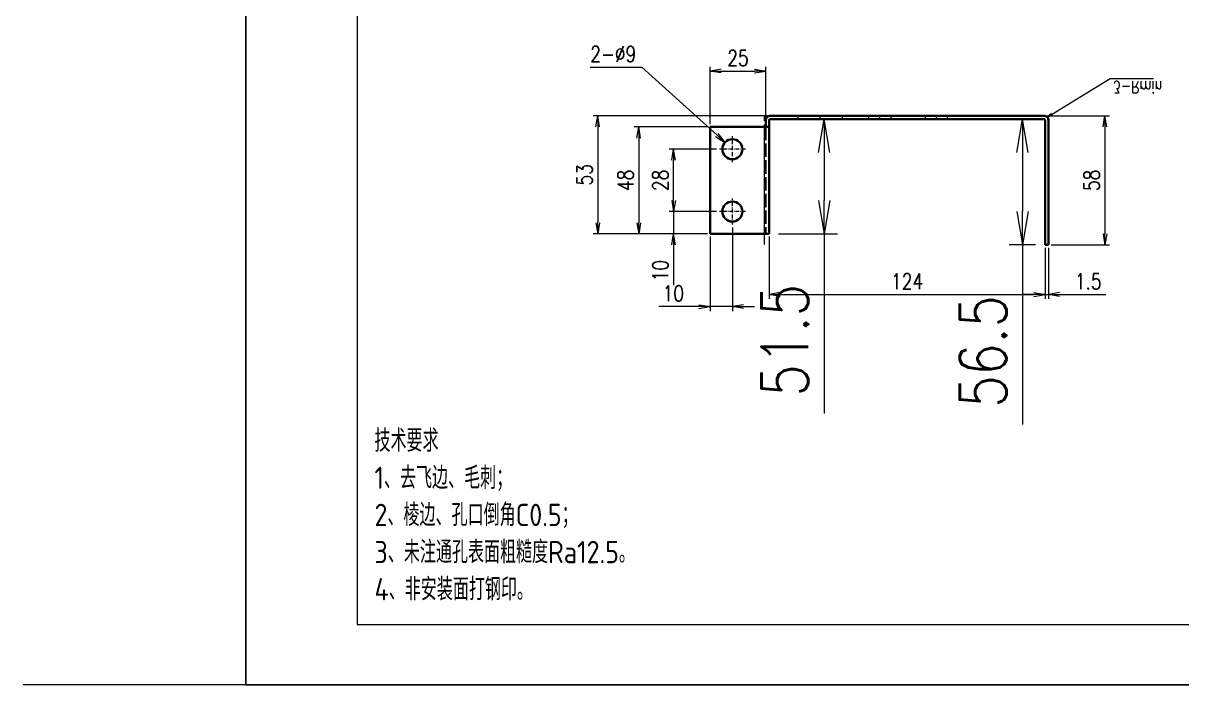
# Model space of a CAD drawing. Header units: millimetres. Extents: x 1333 to 209312, y -42879 to 359.
# Drawn here: x 140800 to 141320, y -1081 to -784 of the extents above; entities that cross this region are included whole.
import ezdxf

# ---------------------------------------------------------------- set-up
doc = ezdxf.new("R2010")
doc.units = ezdxf.units.MM
doc.header["$LTSCALE"] = 0.5
for name, pattern in [('AM_ISO02W050x2', [3.75, 3, -0.75]), ('AM_ISO08W050x2', [9, 6, -0.75, 1.5, -0.75]), ('DASHDOT', [18.5, 12, -3, 0.5, -3]), ('DASHED', [15, 12, -3])]:
    doc.linetypes.add(name, pattern=pattern)
doc.layers.add('DIM', color=3, linetype='Continuous')
for name, color, linetype, lineweight in [('中心线', 2, 'AM_ISO08W050x2', 18), ('图框', 7, 'Continuous', 18), ('标注线', 3, 'Continuous', 18), ('虚线', 1, 'AM_ISO02W050x2', 18)]:
    doc.layers.add(name, color=color, linetype=linetype, lineweight=lineweight)
doc.layers.add('打印', color=7, linetype='Continuous', lineweight=15, plot=False)
doc.layers.add('打印-禁用', color=7, linetype='Continuous', lineweight=15, plot=False)
doc.styles.add('DIM', font='romans.shx', dxfattribs={"width": 0.8, "bigfont": 'bigfont.shx'})
doc.styles.add('机械长仿宋', font='gbenor.shx', dxfattribs={"height": 1, "bigfont": 'gbcbig.shx'})
doc.dimstyles.new('XR 1-1', dxfattribs={"dimtxt": 3.5, "dimasz": 2.5, "dimexe": 1, "dimexo": 0.625, "dimgap": 1.2, "dimtad": 1, "dimtoh": 1, "dimdsep": 46, "dimtxsty": 'DIM', "dimblk": 'OPEN', "dimcen": 0, "dimclrd": 8, "dimclre": 8, "dimclrt": 2, "dimazin": 2, "dimtfac": 0.5, "dimtmove": 0, "dimatfit": 3, "dimldrblk": 'OPEN', "dimfxl": 0, "dimtolj": 2, "dimlwd": 18, "dimlwe": 18, "dimarcsym": 0})
doc.dimstyles.new('XR 1-2$0', dxfattribs={"dimscale": 2, "dimtxt": 3.5, "dimasz": 2.5, "dimexe": 1, "dimexo": 0.625, "dimgap": 1.2, "dimtad": 1, "dimdsep": 46, "dimtxsty": 'DIM', "dimblk": 'OPEN', "dimcen": 0, "dimclrd": 8, "dimclre": 8, "dimclrt": 2, "dimazin": 2, "dimtfac": 0.5, "dimtmove": 0, "dimatfit": 3, "dimldrblk": 'OPEN', "dimfxl": 0, "dimtolj": 2, "dimlwd": 13, "dimlwe": 13, "dimarcsym": 0})
doc.dimstyles.new('XR 1-2$3', dxfattribs={"dimscale": 2, "dimtxt": 3.5, "dimasz": 2.5, "dimexe": 1, "dimexo": 0.625, "dimgap": 1.2, "dimtad": 1, "dimtoh": 1, "dimdsep": 46, "dimtxsty": 'DIM', "dimblk": 'OPEN', "dimcen": 0, "dimclrd": 8, "dimclre": 8, "dimclrt": 2, "dimazin": 2, "dimtfac": 0.5, "dimtofl": 0, "dimtmove": 0, "dimatfit": 3, "dimldrblk": 'OPEN', "dimfxl": 0, "dimtolj": 2, "dimlwd": 18, "dimlwe": 18, "dimarcsym": 0})
doc.dimstyles.new('XR 1-6', dxfattribs={"dimscale": 6, "dimtxt": 3.5, "dimasz": 2.5, "dimexe": 1, "dimexo": 0.625, "dimgap": 1.2, "dimtad": 1, "dimdsep": 46, "dimtxsty": 'DIM', "dimblk": 'OPEN', "dimcen": 0, "dimclrd": 8, "dimclre": 8, "dimclrt": 2, "dimazin": 2, "dimtfac": 0.5, "dimtmove": 0, "dimatfit": 3, "dimldrblk": 'OPEN', "dimfxl": 0, "dimtolj": 2, "dimlwd": 18, "dimlwe": 18, "dimarcsym": 0})

# ---------------------------------------------------------------- blocks, each defined once
blk = doc.blocks.new('GZDEH零件A3图框V01版')
at = {"layer": '图框', "linetype": 'Continuous'}
for p, q in [((2882.49, -1554.46), (2882.49, -1832.96)), ((2882.49, -1832.96), (3272.49, -1832.96))]:
    blk.add_line(p, q, dxfattribs=at)
at = {"layer": '打印-禁用', "linetype": 'Continuous'}
for p, q in [((2857.49, -1549.46), (2857.49, -1846.46)), ((2857.49, -1846.46), (3277.49, -1846.46))]:
    blk.add_line(p, q, dxfattribs=at)
blk = doc.blocks.new('DEH A3')
at = {"layer": '图框'}
blk.add_blockref('GZDEH零件A3图框V01版', (-2857.49, 1846.46), dxfattribs=at)
blk = doc.blocks.new('_Open')
at = {"color": 0, "linetype": 'ByBlock', "lineweight": -2}
for p, q in [((-1, 0.167), (0, 0)), ((-1, -0.167), (0, 0)), ((0, 0), (-1, 0))]:
    blk.add_line(p, q, dxfattribs=at)
blk = doc.blocks.new('*D513')
at = {"layer": 'Defpoints', "color": 0, "transparency": 16777216}
for p in [(141112.5, -868.99), (141091.91, -878.99), (141108.35, -878.99)]:
    blk.add_point(p, dxfattribs=at)
at = {"layer": '标注线', "color": 8, "lineweight": 13, "transparency": 16777216}
for p, q in [((141091.91, -863.99), (141091.91, -858.99)), ((141111.25, -868.99), (141089.91, -868.99)), ((141091.91, -868.99), (141091.91, -878.99)), ((141107.1, -878.99), (141089.91, -878.99)), ((141091.91, -883.99), (141091.91, -902.05))]:
    blk.add_line(p, q, dxfattribs=at)
at = {"layer": '标注线', "color": 8, "lineweight": 13, "transparency": 16777216, "xscale": 5, "yscale": 5, "zscale": 5}
for p, rotation in [((141091.91, -868.99), 270), ((141091.91, -878.99), 90)]:
    blk.add_blockref('_Open', p, dxfattribs=dict(at, rotation=rotation))
at = {"layer": '标注线', "color": 2, "transparency": 16777216, "insert": (141086.01, -895.52), "char_height": 7, "attachment_point": 5, "rotation": 90, "style": 'DIM'}
blk.add_mtext('\\A2;10', dxfattribs=at)
blk = doc.blocks.new('*D514')
at = {"layer": 'Defpoints', "color": 0, "transparency": 16777216}
for p in [(141091.91, -840.99), (141112.5, -840.99), (141112.5, -868.99)]:
    blk.add_point(p, dxfattribs=at)
at = {"layer": '标注线', "color": 8, "lineweight": 13, "transparency": 16777216}
for p, q in [((141111.25, -840.99), (141089.91, -840.99)), ((141091.91, -863.99), (141091.91, -845.99)), ((141111.25, -868.99), (141089.91, -868.99))]:
    blk.add_line(p, q, dxfattribs=at)
at = {"layer": '标注线', "color": 8, "lineweight": 13, "transparency": 16777216, "xscale": 5, "yscale": 5, "zscale": 5}
for p, rotation in [((141091.91, -840.99), 90), ((141091.91, -868.99), 270)]:
    blk.add_blockref('_Open', p, dxfattribs=dict(at, rotation=rotation))
at = {"layer": '标注线', "color": 2, "transparency": 16777216, "insert": (141086.01, -854.99), "char_height": 7, "attachment_point": 5, "rotation": 90, "style": 'DIM'}
blk.add_mtext('\\A2;28', dxfattribs=at)
blk = doc.blocks.new('*D515')
at = {"layer": 'Defpoints', "color": 0, "transparency": 16777216}
for p in [(141108.35, -878.99), (141118.35, -874.84), (141108.35, -911.65)]:
    blk.add_point(p, dxfattribs=at)
at = {"layer": '标注线', "color": 8, "lineweight": 13, "transparency": 16777216}
for p, q in [((141118.35, -876.09), (141118.35, -913.65)), ((141108.35, -880.24), (141108.35, -913.65)), ((141103.35, -911.65), (141085.28, -911.65)), ((141118.35, -911.65), (141108.35, -911.65)), ((141123.35, -911.65), (141128.35, -911.65))]:
    blk.add_line(p, q, dxfattribs=at)
at = {"layer": '标注线', "color": 8, "lineweight": 13, "transparency": 16777216, "xscale": 5, "yscale": 5, "zscale": 5}
blk.add_blockref('_Open', (141108.35, -911.65), dxfattribs=at)
at = {"layer": '标注线', "color": 8, "lineweight": 13, "transparency": 16777216, "xscale": 5, "yscale": 5, "zscale": 5, "rotation": 180}
blk.add_blockref('_Open', (141118.35, -911.65), dxfattribs=at)
at = {"layer": '标注线', "color": 2, "transparency": 16777216, "insert": (141091.82, -905.75), "char_height": 7, "attachment_point": 5, "style": 'DIM'}
blk.add_mtext('\\A2;10', dxfattribs=at)
blk = doc.blocks.new('*D516')
at = {"layer": 'Defpoints', "color": 0, "transparency": 16777216}
for p in [(141108.35, -830.99), (141076.26, -878.99), (141108.35, -878.99)]:
    blk.add_point(p, dxfattribs=at)
at = {"layer": '标注线', "color": 8, "lineweight": 13, "transparency": 16777216}
for p, q in [((141107.1, -830.99), (141074.26, -830.99)), ((141076.26, -835.99), (141076.26, -873.99)), ((141107.1, -878.99), (141074.26, -878.99))]:
    blk.add_line(p, q, dxfattribs=at)
at = {"layer": '标注线', "color": 8, "lineweight": 13, "transparency": 16777216, "xscale": 5, "yscale": 5, "zscale": 5}
for p, rotation in [((141076.26, -830.99), 90), ((141076.26, -878.99), 270)]:
    blk.add_blockref('_Open', p, dxfattribs=dict(at, rotation=rotation))
at = {"layer": '标注线', "color": 2, "transparency": 16777216, "insert": (141070.36, -854.99), "char_height": 7, "attachment_point": 5, "rotation": 90, "style": 'DIM'}
blk.add_mtext('\\A2;48', dxfattribs=at)
blk = doc.blocks.new('*D517')
at = {"layer": 'Defpoints', "color": 0, "transparency": 16777216}
for p in [(141133.35, -805.95), (141108.35, -830.99), (141133.35, -827.99)]:
    blk.add_point(p, dxfattribs=at)
at = {"layer": '标注线', "color": 8, "lineweight": 13, "transparency": 16777216}
for p, q in [((141108.35, -829.74), (141108.35, -803.95)), ((141113.35, -805.95), (141128.35, -805.95)), ((141133.35, -826.74), (141133.35, -803.95))]:
    blk.add_line(p, q, dxfattribs=at)
at = {"layer": '标注线', "color": 8, "lineweight": 13, "transparency": 16777216, "xscale": 5, "yscale": 5, "zscale": 5, "rotation": 180}
blk.add_blockref('_Open', (141108.35, -805.95), dxfattribs=at)
at = {"layer": '标注线', "color": 8, "lineweight": 13, "transparency": 16777216, "xscale": 5, "yscale": 5, "zscale": 5}
blk.add_blockref('_Open', (141133.35, -805.95), dxfattribs=at)
at = {"layer": '标注线', "color": 2, "transparency": 16777216, "insert": (141120.85, -800.05), "char_height": 7, "attachment_point": 5, "style": 'DIM'}
blk.add_mtext('\\A2;25', dxfattribs=at)
blk = doc.blocks.new('*D518')
at = {"layer": 'Defpoints', "color": 0, "transparency": 16777216}
for p in [(141135.35, -825.99), (141057.85, -878.99), (141108.35, -878.99)]:
    blk.add_point(p, dxfattribs=at)
at = {"layer": '标注线', "color": 8, "lineweight": 13, "transparency": 16777216}
for p, q in [((141134.1, -825.99), (141055.85, -825.99)), ((141057.85, -830.99), (141057.85, -873.99)), ((141107.1, -878.99), (141055.85, -878.99))]:
    blk.add_line(p, q, dxfattribs=at)
at = {"layer": '标注线', "color": 8, "lineweight": 13, "transparency": 16777216, "xscale": 5, "yscale": 5, "zscale": 5}
for p, rotation in [((141057.85, -825.99), 90), ((141057.85, -878.99), 270)]:
    blk.add_blockref('_Open', p, dxfattribs=dict(at, rotation=rotation))
at = {"layer": '标注线', "color": 2, "transparency": 16777216, "insert": (141051.95, -852.49), "char_height": 7, "attachment_point": 5, "rotation": 90, "style": 'DIM'}
blk.add_mtext('\\A2;53', dxfattribs=at)
blk = doc.blocks.new('*D519')
at = {"layer": 'Defpoints', "color": 0, "transparency": 16777216}
for p in [(141258.35, -825.99), (141260.35, -883.99), (141285.71, -883.99)]:
    blk.add_point(p, dxfattribs=at)
at = {"layer": '标注线', "color": 8, "lineweight": 13, "transparency": 16777216}
for p, q in [((141259.6, -825.99), (141287.71, -825.99)), ((141285.71, -830.99), (141285.71, -878.99)), ((141261.6, -883.99), (141287.71, -883.99))]:
    blk.add_line(p, q, dxfattribs=at)
at = {"layer": '标注线', "color": 8, "lineweight": 13, "transparency": 16777216, "xscale": 5, "yscale": 5, "zscale": 5}
for p, rotation in [((141285.71, -825.99), 90), ((141285.71, -883.99), 270)]:
    blk.add_blockref('_Open', p, dxfattribs=dict(at, rotation=rotation))
at = {"layer": '标注线', "color": 2, "transparency": 16777216, "insert": (141279.81, -854.99), "char_height": 7, "attachment_point": 5, "rotation": 90, "style": 'DIM'}
blk.add_mtext('\\A2;58', dxfattribs=at)
blk = doc.blocks.new('*D520')
at = {"layer": 'Defpoints', "color": 0, "transparency": 16777216}
for p in [(141134.85, -878.99), (141258.85, -883.99), (141258.85, -906.23)]:
    blk.add_point(p, dxfattribs=at)
at = {"layer": '标注线', "color": 8, "lineweight": 13, "transparency": 16777216}
for p, q in [((141134.85, -880.24), (141134.85, -908.23)), ((141258.85, -885.24), (141258.85, -908.23)), ((141139.85, -906.23), (141253.85, -906.23))]:
    blk.add_line(p, q, dxfattribs=at)
at = {"layer": '标注线', "color": 8, "lineweight": 13, "transparency": 16777216, "xscale": 5, "yscale": 5, "zscale": 5, "rotation": 180}
blk.add_blockref('_Open', (141134.85, -906.23), dxfattribs=at)
at = {"layer": '标注线', "color": 8, "lineweight": 13, "transparency": 16777216, "xscale": 5, "yscale": 5, "zscale": 5}
blk.add_blockref('_Open', (141258.85, -906.23), dxfattribs=at)
at = {"layer": '标注线', "color": 2, "transparency": 16777216, "insert": (141196.85, -900.33), "char_height": 7, "attachment_point": 5, "style": 'DIM'}
blk.add_mtext('\\A2;124', dxfattribs=at)
blk = doc.blocks.new('*D521')
at = {"layer": 'Defpoints', "color": 0, "transparency": 16777216}
for p in [(141258.85, -883.99), (141260.35, -883.99), (141260.35, -906.23)]:
    blk.add_point(p, dxfattribs=at)
at = {"layer": '标注线', "color": 8, "lineweight": 13, "transparency": 16777216}
for p, q in [((141258.85, -885.24), (141258.85, -908.23)), ((141260.35, -885.24), (141260.35, -908.23)), ((141253.85, -906.23), (141248.85, -906.23)), ((141258.85, -906.23), (141260.35, -906.23)), ((141265.35, -906.23), (141286.08, -906.23))]:
    blk.add_line(p, q, dxfattribs=at)
at = {"layer": '标注线', "color": 8, "lineweight": 13, "transparency": 16777216, "xscale": 5, "yscale": 5, "zscale": 5}
blk.add_blockref('_Open', (141258.85, -906.23), dxfattribs=at)
at = {"layer": '标注线', "color": 8, "lineweight": 13, "transparency": 16777216, "xscale": 5, "yscale": 5, "zscale": 5, "rotation": 180}
blk.add_blockref('_Open', (141260.35, -906.23), dxfattribs=at)
at = {"layer": '标注线', "color": 2, "transparency": 16777216, "insert": (141278.22, -900.33), "char_height": 7, "attachment_point": 5, "style": 'DIM'}
blk.add_mtext('\\A2;1.5', dxfattribs=at)
blk = doc.blocks.new('*D522')
at = {"layer": 'Defpoints', "color": 0, "transparency": 16777216}
for p in [(141115.01, -837.97), (141121.69, -844.01)]:
    blk.add_point(p, dxfattribs=at)
at = {"layer": '标注线', "color": 8, "lineweight": 18, "transparency": 16777216}
for p, q in [((141054.42, -804.18), (141077.62, -804.18)), ((141077.62, -804.18), (141111.3, -834.62))]:
    blk.add_line(p, q, dxfattribs=at)
at = {"layer": '标注线', "color": 8, "lineweight": 18, "transparency": 16777216, "xscale": 5, "yscale": 5, "zscale": 5, "rotation": 317.8960484829735}
blk.add_blockref('_Open', (141115.01, -837.97), dxfattribs=at)
at = {"layer": '标注线', "color": 2, "transparency": 16777216, "insert": (141064.82, -798.28), "char_height": 7, "attachment_point": 5, "style": 'DIM'}
blk.add_mtext('\\A2;2-%%c9', dxfattribs=at)
blk = doc.blocks.new('*D657')
at = {"layer": 'Defpoints', "color": 0, "transparency": 16777216}
for p in [(141258.35, -827.49), (141248.67, -883.99), (141258.35, -883.99)]:
    blk.add_point(p, dxfattribs=at)
at = {"layer": '标注线', "color": 8, "lineweight": 18, "transparency": 16777216}
for p, q in [((141254.6, -827.49), (141242.67, -827.49)), ((141248.67, -842.49), (141248.67, -868.99)), ((141254.6, -883.99), (141242.67, -883.99)), ((141248.67, -883.99), (141248.67, -964.59))]:
    blk.add_line(p, q, dxfattribs=at)
at = {"layer": '标注线', "color": 8, "lineweight": 18, "transparency": 16777216, "xscale": 15, "yscale": 15, "zscale": 15}
for p, rotation in [((141248.67, -827.49), 90), ((141248.67, -883.99), 270)]:
    blk.add_blockref('_Open', p, dxfattribs=dict(at, rotation=rotation))
at = {"layer": '标注线', "color": 2, "transparency": 16777216, "insert": (141230.97, -931.79), "char_height": 21, "attachment_point": 5, "rotation": 90, "style": 'DIM'}
blk.add_mtext('\\A2;56.5', dxfattribs=at)
blk = doc.blocks.new('*D661')
at = {"layer": 'Defpoints', "color": 0, "transparency": 16777216}
for p in [(141135.35, -827.49), (141135.35, -878.99), (141159.6, -878.99)]:
    blk.add_point(p, dxfattribs=at)
at = {"layer": '标注线', "color": 8, "lineweight": 18, "transparency": 16777216}
for p, q in [((141139.1, -827.49), (141165.6, -827.49)), ((141159.6, -842.49), (141159.6, -863.99)), ((141139.1, -878.99), (141165.6, -878.99)), ((141159.6, -878.99), (141159.6, -959.59))]:
    blk.add_line(p, q, dxfattribs=at)
at = {"layer": '标注线', "color": 8, "lineweight": 18, "transparency": 16777216, "xscale": 15, "yscale": 15, "zscale": 15}
for p, rotation in [((141159.6, -827.49), 90), ((141159.6, -878.99), 270)]:
    blk.add_blockref('_Open', p, dxfattribs=dict(at, rotation=rotation))
at = {"layer": '标注线', "color": 2, "transparency": 16777216, "insert": (141141.9, -926.79), "char_height": 21, "attachment_point": 5, "rotation": 90, "style": 'DIM'}
blk.add_mtext('\\A2;51.5', dxfattribs=at)

msp = doc.modelspace()

# ---------------------------------------------------------------- linework, layer by layer
at = {"color": 7, "lineweight": 35}
for p, q in [((141135.352, -825.988), (141258.352, -825.988)), ((141135.352, -827.488), (141258.352, -827.488)), ((141108.352, -830.988), (141108.352, -878.988)), ((141108.352, -830.988), (141132.852, -830.988)), ((141134.852, -878.988), (141134.852, -830.988)), ((141258.852, -883.988), (141258.852, -827.988)), ((141260.352, -883.988), (141260.352, -827.988)), ((141108.352, -878.988), (141132.852, -878.988))]:
    msp.add_line(p, q, dxfattribs=at)
at = {"color": 7, "lineweight": 13}
msp.add_line((141132.852, -878.988), (141132.852, -830.988), dxfattribs=at)
at = {"color": 7, "lineweight": 35, "ltscale": 0.05}
for p, q in [((141132.852, -830.988), (141134.852, -830.988)), ((141132.852, -878.988), (141134.852, -878.988))]:
    msp.add_line(p, q, dxfattribs=at)
at = {"color": 7, "lineweight": 35, "ltscale": 0.075}
for p, q in [((141133.352, -827.988), (141133.352, -830.988)), ((141134.852, -827.988), (141134.852, -830.988))]:
    msp.add_line(p, q, dxfattribs=at)
at = {"color": 7, "lineweight": 35, "ltscale": 0.0375}
msp.add_line((141260.352, -883.988), (141258.852, -883.988), dxfattribs=at)
at = {"color": 7, "lineweight": 35}
for centre in [(141118.352, -840.988), (141118.352, -868.988)]:
    msp.add_circle(centre, 4.5, dxfattribs=at)
for centre, radius, start, end in [((141135.352, -827.988), 2, 89.99999, 179.99999), ((141135.352, -827.988), 0.5, 89.99999, 179.99999), ((141258.352, -827.988), 2, 359.99999, 89.99999), ((141258.352, -827.988), 0.5, 359.99999, 89.99999)]:
    msp.add_arc(centre, radius, start, end, dxfattribs=at)
at = {"layer": '中心线', "linetype": 'DASHDOT', "lineweight": 13}
msp.add_line((141132.852, -883.788), (141132.852, -826.188), dxfattribs=at)
at = {"layer": '中心线', "linetype": 'DASHDOT', "lineweight": 13, "ltscale": 0.045013}
for p, q in [((141157.852, -827.638), (141157.852, -825.837)), ((141184.652, -827.638), (141184.652, -825.837)), ((141210.052, -827.638), (141210.052, -825.837))]:
    msp.add_line(p, q, dxfattribs=at)
at = {"layer": '中心线', "linetype": 'DASHDOT', "lineweight": 13, "ltscale": 0.292499}
for p, q in [((141118.352, -846.838), (141118.352, -835.138)), ((141118.352, -874.838), (141118.352, -863.138))]:
    msp.add_line(p, q, dxfattribs=at)
at = {"layer": '中心线', "linetype": 'DASHDOT', "lineweight": 13, "ltscale": 0.292505}
for p, q in [((141124.202, -840.988), (141112.502, -840.988)), ((141124.202, -868.988), (141112.502, -868.988))]:
    msp.add_line(p, q, dxfattribs=at)
at = {"layer": '打印'}
msp.add_lwpolyline([(140899.729, -487.43), (141739.729, -487.43), (141739.729, -1081.43), (140899.729, -1081.43)], close=True, dxfattribs=at)
at = {"layer": '标注线'}
msp.add_line((140899.729, -1081.43), (140799.729, -1081.43), dxfattribs=at)
at = {"layer": '虚线', "linetype": 'DASHED', "lineweight": 13, "ltscale": 0.0375}
for p, q in [((141147.852, -827.488), (141147.852, -825.988)), ((141167.852, -827.488), (141167.852, -825.988)), ((141179.652, -827.488), (141179.652, -825.988)), ((141189.652, -827.488), (141189.652, -825.988)), ((141205.052, -827.488), (141205.052, -825.988)), ((141215.052, -827.488), (141215.052, -825.988))]:
    msp.add_line(p, q, dxfattribs=at)
at = {"layer": '虚线', "linetype": 'DASHED', "lineweight": 13}
for p, q in [((141132.852, -830.988), (141132.852, -878.988)), ((141133.352, -830.988), (141133.352, -878.988))]:
    msp.add_line(p, q, dxfattribs=at)

# ---------------------------------------------------------------- block references
at = {"layer": '图框', "xscale": 2, "yscale": 2, "zscale": 2}
msp.add_blockref('DEH A3', (140899.729, -1081.43), dxfattribs=at)

# ---------------------------------------------------------------- texts
at = {"layer": 'DIM', "color": 2, "extrusion": (0, 0, -1), "insert": (141289.266, -810.464), "char_height": 5.25, "width": 22.7412, "attachment_point": 7, "text_direction": (1, 0, 0), "style": 'DIM'}
msp.add_mtext('\\A2;{\\Fromans,bigfont|c134;3-Rmin}', dxfattribs=at)
at = {"layer": '标注线', "color": 2, "insert": (140957.555, -1043.568), "char_height": 10, "width": 229.64922, "attachment_point": 7, "style": '机械长仿宋'}
msp.add_mtext('\\A2;技术要求\\P1、去飞边、毛刺；\\P2、棱边、孔口倒角C0.5；\\P3、未注通孔表面粗糙度Ra12.5。\\P4、非安装面打钢印。', dxfattribs=at)

# ---------------------------------------------------------------- dimensions: what is measured, and where the dimension line sits
at = {"layer": '标注线'}
dim = msp.add_diameter_dim_2p(p1=(141121.69, -844.005), p2=(141115.013, -837.971), dimstyle='XR 1-2$3', override={"dimpost": '2-%%c<>'}, dxfattribs=at)
dim.commit()
dim.dimension.update_dxf_attribs({"geometry": '*D522', "text_midpoint": (141064.823, -804.182), "dimtype": 163})
for base, p1, p2, angle, picture, middle in [((141133.352, -805.95), (141108.352, -830.988), (141133.352, -827.988), 360, '*D517', (141120.852, -800.05)), ((141057.854, -878.988), (141135.352, -825.988), (141108.352, -878.988), 270, '*D518', (141051.954, -852.488)), ((141285.706, -883.988), (141258.352, -825.988), (141260.352, -883.988), 270, '*D519', (141279.806, -854.988)), ((141076.261, -878.988), (141108.352, -830.988), (141108.352, -878.988), 270, '*D516', (141070.361, -854.988)), ((141091.909, -840.988), (141112.502, -868.988), (141112.502, -840.988), 270, '*D514', (141086.009, -854.988)), ((141091.909, -878.988), (141112.502, -868.988), (141108.352, -878.988), 270, '*D513', (141086.009, -895.521)), ((141108.352, -911.654), (141118.352, -874.838), (141108.352, -878.988), 360, '*D515', (141091.818, -905.754)), ((141258.852, -906.228), (141134.852, -878.988), (141258.852, -883.988), 360, '*D520', (141196.852, -900.328)), ((141260.352, -906.228), (141258.852, -883.988), (141260.352, -883.988), 360, '*D521', (141278.218, -900.328))]:
    dim = msp.add_linear_dim(base=base, p1=p1, p2=p2, angle=angle, dimstyle='XR 1-2$0', dxfattribs=at)
    dim.commit()
    dim.dimension.update_dxf_attribs({"geometry": picture, "text_midpoint": middle})
at = {"layer": '标注线', "color": 7}
for base, p1, p2, picture, middle in [((141159.602, -878.988), (141135.352, -827.488), (141135.352, -878.988), '*D661', (141141.902, -926.788)), ((141248.665, -883.988), (141258.352, -827.488), (141258.352, -883.988), '*D657', (141230.965, -931.788))]:
    dim = msp.add_linear_dim(base=base, p1=p1, p2=p2, angle=90, dimstyle='XR 1-6', dxfattribs=at)
    dim.commit()
    dim.dimension.update_dxf_attribs({"geometry": picture, "text_midpoint": middle})

# ---------------------------------------------------------------- leaders
at = {"layer": '标注线'}
msp.add_leader([(141259.766, -826.574), (141288.029, -809.205), (141307.473, -809.205)], dimstyle='XR 1-1', override={"dimgap": 1.2, "dimtad": 1}, dxfattribs=at)

doc.saveas('drawing.dxf')
